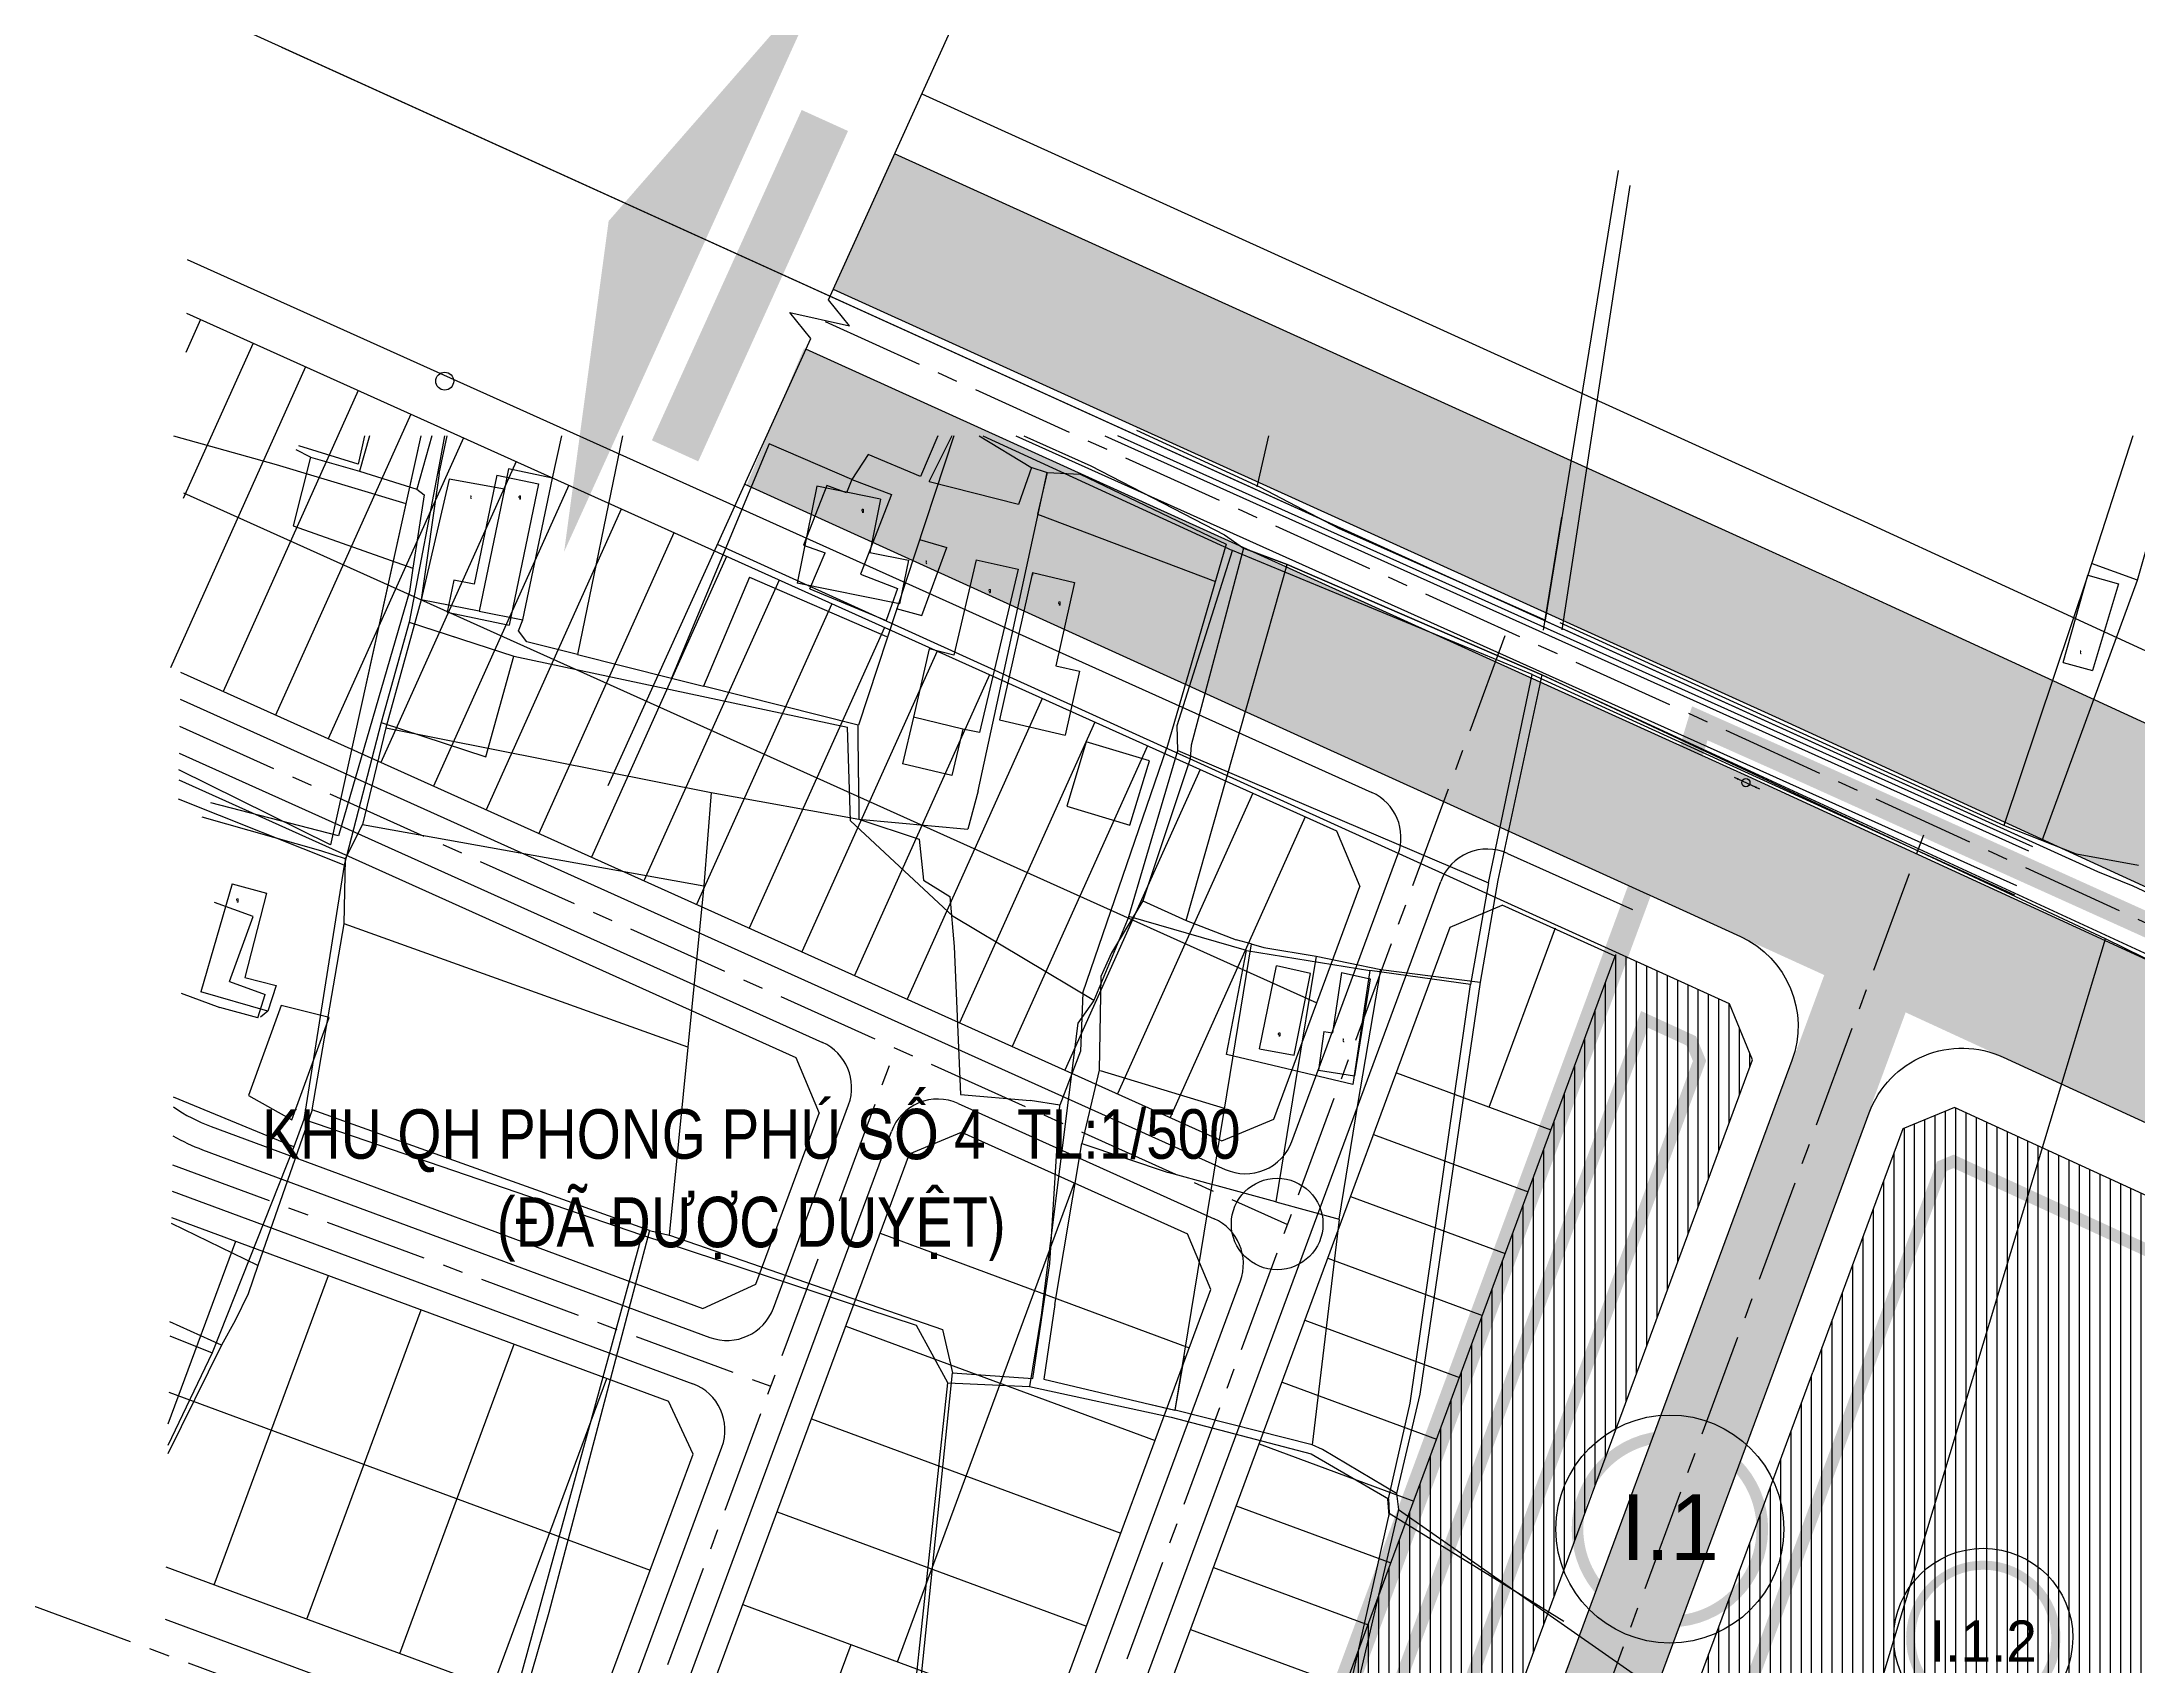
# Model space of a CAD drawing. Extents: x 597626 to 599942, y 1182063 to 1183198.
# Drawn here: x 598142.8 to 598397.1, y 1182749 to 1182946 of the extents above; entities that cross this region are included whole.
import ezdxf
from ezdxf.enums import TextEntityAlignment as Align

# ---------------------------------------------------------------- set-up
doc = ezdxf.new("R2010")
doc.units = 0
doc.header["$MEASUREMENT"] = 0
for name, pattern in [('CENTER', [2, 1.25, -0.25, 0.25, -0.25]), ('DASHED', [19.05, 12.7, -6.35]), ('DUONG', [3, 2, -1])]:
    doc.linetypes.add(name, pattern=pattern)
doc.layers.get('0').update_dxf_attribs({"linetype": 'CONTINUOUS'})
for name, color, linetype in [('1', 7, 'CONTINUOUS'), ('29', 7, 'CONTINUOUS'), ('DTEXT', 7, 'CONTINUOUS'), ('DUONG', 252, 'DASHED'), ('DUONGDUKIEN', 252, 'DUONG'), ('HIENTRANG', 8, 'CONTINUOUS'), ('KYHIEU', 7, 'CONTINUOUS'), ('LEVEL_29', 7, 'CONTINUOUS'), ('NET-02', 2, 'CONTINUOUS'), ('NET-LENGOAI', 5, 'CONTINUOUS'), ('NET-LETRONG', 6, 'CONTINUOUS'), ('NET-PLO', 2, 'CONTINUOUS'), ('NET-TIM', 2, 'CENTER'), ('NETDUT', 7, 'DASHED'), ('RANH-QH', 1, 'CONTINUOUS'), ('S-THAPTANG', 2, 'CONTINUOUS')]:
    doc.layers.add(name, color=color, linetype=linetype)
doc.styles.add('TXT', font='txt.shx')
doc.styles.add('VHEL-C-R', font='VHELVCN.TTF')
doc.styles.add('VNI-FRANKO', font='VFRANKO.TTF', dxfattribs={"height": 2})
pattern_1 = [(90, (0, 0), (-1.25, 2e-16), [])]

# ---------------------------------------------------------------- blocks, each defined once
blk = doc.blocks.new('VTL')
at = {"layer": 'KYHIEU'}
h = blk.add_hatch(color=256, dxfattribs=at)
h.paths.add_polyline_path([(-11.92, 0, 1), (11.92, 0, 1)])
h.paths.add_polyline_path([(10.51, 0, -1.000002), (-10.51, 0, -1.000002)], flags=17)
blk.add_circle((0, 0), 13.83, dxfattribs=at)
blk = doc.blocks.new('VTN')
at = {"layer": 'KYHIEU'}
h = blk.add_hatch(color=256, dxfattribs=at)
edge = h.paths.add_edge_path()
edge.add_ellipse((0, 0), major_axis=(-9.36, 0.14), ratio=1, start_angle=0, end_angle=360)
edge = h.paths.add_edge_path(flags=16)
edge.add_ellipse((0, 0), major_axis=(8.26, 0.03), ratio=1, start_angle=0, end_angle=360)
blk.add_ellipse((0, 0), major_axis=(-10.86, 0.02), ratio=1, dxfattribs=at)

msp = doc.modelspace()

# ---------------------------------------------------------------- hatches: boundary and pattern name
at = {"layer": 'S-THAPTANG', "ltscale": 0.2}
h = msp.add_hatch(dxfattribs=at)
h.set_pattern_fill('ANSI31,_I', color=30, scale=10, angle=45, style=2)
h.set_pattern_definition(pattern_1)
h.paths.add_polyline_path([(598350.342, 1182822.539), (598347.533, 1182829.315), (598339, 1182833.233), (598333.839, 1182835.574), (598311.254, 1182774.503), (598288.415, 1182712.746), (598302.484, 1182707.543), (598308.908, 1182710.498)])
h = msp.add_hatch(dxfattribs=at)
h.set_pattern_fill('ANSI31,_I', color=30, scale=10, angle=45, style=2)
h.set_pattern_definition(pattern_1)
h.paths.add_polyline_path([(598411.448, 1182748.482), (598427.684, 1182792.483), (598420.099, 1182795.993), (598374.849, 1182816.772), (598368.57, 1182814.169), (598357.655, 1182784.652), (598327.666, 1182703.561), (598330.621, 1182697.137), (598385.071, 1182677.001)])

# ---------------------------------------------------------------- linework, layer by layer
at = {"color": 0}
msp.add_lwpolyline([(598211.474, 1182855.828), (598236.058, 1182910.03), (598233.506, 1182913.176), (598240.743, 1182911.587), (598238.191, 1182914.733), (598263.394, 1182970.301)], dxfattribs=at)
at = {"layer": '1', "linetype": 'CONTINUOUS'}
for p, q in [((598325.21, 1182875.87), (598334.07, 1182930.4)), ((598327.22, 1182874.7), (598335.5, 1182928.58)), ((598286.48, 1182885.1), (598279.27, 1182860.4)), ((598288.56, 1182884.62), (598282.22, 1182860.72))]:
    msp.add_line(p, q, dxfattribs=at)
at = {"layer": '29', "linetype": 'CONTINUOUS'}
for points in [[(598261.922, 1182898.211), (598270.03, 1182894.57), (598286.25, 1182886.2), (598288.56, 1182884.62)], [(598288.56, 1182884.62), (598293.88, 1182882.61), (598324.77, 1182869.23), (598451.48, 1182810.78)]]:
    msp.add_lwpolyline(points, dxfattribs=at)
at = {"layer": 'DUONG', "linetype": 'CONTINUOUS', "ltscale": 50, "const_width": 18, "flags": 128}
for points in [[(598242.494, 1182924.22), (598325.913, 1182886.385), (598377.042, 1182863.081), (598484.452, 1182813.598), (598586.262, 1182766.571), (598671.72, 1182728.014), (598742.262, 1182694.609), (598764.622, 1182685.084)], [(598231.752, 1182900.537), (598231.924, 1182900.465), (598315.151, 1182862.717), (598366.211, 1182839.445), (598473.573, 1182789.983), (598575.464, 1182742.919), (598660.809, 1182704.413), (598731.599, 1182670.891), (598754.659, 1182661.067)]]:
    msp.add_lwpolyline(points, dxfattribs=at)
at = {"layer": 'DUONG', "linetype": 'CONTINUOUS', "ltscale": 50}
for points in [[(598238.157, 1182954.776), (598211.532, 1182924.282), (598206.13, 1182884.162)], [(598234.955, 1182937.753), (598240.578, 1182935.203), (598216.781, 1182897.682), (598222.404, 1182895.132)]]:
    msp.add_solid(points, dxfattribs=at)
at = {"layer": 'DUONGDUKIEN', "ltscale": 8, "const_width": 10.83}
msp.add_lwpolyline([(598326.356, 1182249.768), (598286.956, 1182376.067), (598246.732, 1182505.272), (598247.268, 1182514.991), (598366.075, 1182836.251)], dxfattribs=at)
at = {"layer": 'HIENTRANG', "linetype": 'CONTINUOUS'}
for p, q in [((598158.731, 1182898.211), (598171.198, 1182894.741)), ((598188.725, 1182898.211), (598177.785, 1182848.62)), ((598181.918, 1182898.211), (598181.13, 1182894.8)), ((598182.508, 1182898.211), (598181.3, 1182893.93)), ((598188.725, 1182898.211), (598182.109, 1182868.221)), ((598190.071, 1182898.211), (598188.25, 1182891.75)), ((598190.96, 1182893.67), (598191.923, 1182898.211)), ((598191.635, 1182898.211), (598191.072, 1182895.34)), ((598191.635, 1182898.211), (598191.072, 1182895.34)), ((598204.7, 1182893.08), (598205.841, 1182898.211)), ((598213.207, 1182898.211), (598207.77, 1182871.71)), ((598231.02, 1182897.24), (598219.15, 1182868.84)), ((598241.02, 1182892.95), (598231.02, 1182897.24)), ((598253.418, 1182898.211), (598241.83, 1182863.12)), ((598251.473, 1182898.211), (598249.38, 1182893.31)), ((598253.161, 1182898.211), (598250.4, 1182892.65)), ((598256.495, 1182898.211), (598262.77, 1182894.42)), ((598256.946, 1182898.211), (598287.245, 1182884.3)), ((598260.949, 1182898.211), (598382.359, 1182843.692)), ((598271.752, 1182898.211), (598383.827, 1182847.884)), ((598384.325, 1182848.362), (598273.308, 1182898.211)), ((598275.58, 1182898.9), (598290.5, 1182892.06)), ((598291.595, 1182898.211), (598290.19, 1182892.06)), ((598396.469, 1182898.211), (598391, 1182881.32)), ((598397.06, 1182880.74), (598402.055, 1182898.211)), ((598171.198, 1182894.741), (598186.921, 1182890.033)), ((598171.198, 1182894.741), (598186.921, 1182890.033)), ((598175.36, 1182895.66), (598173.24, 1182887.3)), ((598175.36, 1182895.66), (598173.62, 1182896.52)), ((598181.13, 1182894.8), (598173.96, 1182897.02)), ((598175.36, 1182895.66), (598181.3, 1182893.93)), ((598191.072, 1182895.34), (598187.331, 1182875.63)), ((598191.072, 1182895.34), (598187.331, 1182875.63)), ((598243.04, 1182895.98), (598241.02, 1182892.95)), ((598249.38, 1182893.31), (598243.04, 1182895.98)), ((598181.3, 1182893.93), (598188.25, 1182891.75)), ((598190.96, 1182893.67), (598188.79, 1182878.34)), ((598192.2, 1182892.97), (598188.79, 1182878.34)), ((598198.91, 1182891.77), (598192.2, 1182892.97)), ((598197.949, 1182893.45), (598195.203, 1182880.23)), ((598197.949, 1182893.45), (598195.203, 1182880.23)), ((598197.949, 1182893.45), (598203.008, 1182892.4)), ((598197.949, 1182893.45), (598203.008, 1182892.4)), ((598199.38, 1182894.23), (598198.91, 1182891.77)), ((598204.7, 1182893.08), (598199.38, 1182894.23)), ((598203.008, 1182892.4), (598199.448, 1182875.26)), ((598203.008, 1182892.4), (598199.448, 1182875.26)), ((598201.12, 1182875.9), (598204.7, 1182893.08)), ((598236.788, 1182892.13), (598234.397, 1182880.37)), ((598238.01, 1182892.2), (598235.19, 1182884.95)), ((598244.529, 1182890.55), (598236.788, 1182892.13)), ((598240.41, 1182891.32), (598238.01, 1182892.2)), ((598241.03, 1182892.95), (598240.41, 1182891.32)), ((598241.03, 1182892.95), (598245.84, 1182891.1)), ((598261.26, 1182889.88), (598250.41, 1182892.64)), ((598256.37, 1182855.18), (598264.73, 1182893.8)), ((598262.84, 1182894.4), (598261.26, 1182889.88)), ((598262.77, 1182894.42), (598264.73, 1182893.8)), ((598264.73, 1182893.8), (598263.56, 1182888.74)), ((598264.73, 1182893.8), (598268.76, 1182893.58)), ((598268.76, 1182893.58), (598286.48, 1182885.1)), ((598290.5, 1182892.06), (598300.16, 1182886.99)), ((598189.13, 1182891.08), (598187.79, 1182882.18)), ((598188.25, 1182891.75), (598189.13, 1182891.08)), ((598198.91, 1182891.77), (598195.82, 1182876.95)), ((598245.84, 1182891.1), (598242.09, 1182881.46)), ((598244.529, 1182890.55), (598243.214, 1182884.09)), ((598173.24, 1182887.3), (598187.79, 1182882.18)), ((598263.56, 1182888.74), (598285.15, 1182880.55)), ((598300.16, 1182886.99), (598325.21, 1182875.87)), ((598327.153, 1182888.37), (598324.916, 1182874.65)), ((598235.19, 1182884.95), (598237.82, 1182884.02)), ((598249.27, 1182885.66), (598252.58, 1182884.69)), ((598249.55, 1182876.42), (598252.58, 1182884.69)), ((598293.88, 1182882.61), (598288.56, 1182884.62)), ((598187.79, 1182882.18), (598187.37, 1182879.36)), ((598235.95, 1182879.68), (598237.82, 1182884.02)), ((598243.214, 1182884.09), (598247.918, 1182883.13)), ((598247.918, 1182883.13), (598246.842, 1182877.84)), ((598256.14, 1182883.2), (598253.42, 1182871.64)), ((598256.14, 1182883.2), (598261.23, 1182882.04)), ((598261.23, 1182882.04), (598256.52, 1182862.25)), ((598280.505, 1182863.09), (598287.245, 1182884.3)), ((598281.61, 1182839.44), (598293.88, 1182882.61)), ((598323.586, 1182869.29), (598287.245, 1182884.3)), ((598324.77, 1182869.24), (598293.88, 1182882.61)), ((598397.06, 1182880.74), (598391.46, 1182882.73)), ((598187.37, 1182879.36), (598178.77, 1182849.7)), ((598192.755, 1182880.74), (598191.942, 1182876.82)), ((598192.755, 1182880.74), (598191.942, 1182876.82)), ((598195.203, 1182880.23), (598192.755, 1182880.74)), ((598195.203, 1182880.23), (598192.755, 1182880.74)), ((598228.64, 1182881.09), (598223.05, 1182867.86)), ((598228.64, 1182881.09), (598245.26, 1182873.87)), ((598246.842, 1182877.84), (598234.397, 1182880.37)), ((598235.95, 1182879.68), (598245.22, 1182875.83)), ((598242.09, 1182881.46), (598246.6, 1182879.72)), ((598246.6, 1182879.72), (598245.22, 1182875.83)), ((598262.95, 1182881.64), (598258.95, 1182863.77)), ((598262.95, 1182881.64), (598268.04, 1182880.45)), ((598262.95, 1182881.64), (598262.95, 1182881.32)), ((598268.04, 1182880.45), (598265.78, 1182870.34)), ((598391, 1182881.32), (598380.81, 1182850.96)), ((598385.46, 1182849.13), (598397.06, 1182880.74)), ((598388.01, 1182870.72), (598391, 1182881.31)), ((598391, 1182881.31), (598394.74, 1182880.28)), ((598394.74, 1182880.28), (598391.57, 1182869.76)), ((598188.79, 1182878.34), (598184.48, 1182862.83)), ((598195.82, 1182876.95), (598188.79, 1182878.34)), ((598191.942, 1182876.82), (598199.448, 1182875.26)), ((598191.942, 1182876.82), (598199.448, 1182875.26)), ((598195.82, 1182876.95), (598201.12, 1182875.9)), ((598246.43, 1182877.3), (598249.55, 1182876.42)), ((598187.331, 1182875.63), (598183.94, 1182863.44)), ((598187.331, 1182875.63), (598185.754, 1182869.96)), ((598187.331, 1182875.63), (598200.027, 1182871.49)), ((598187.331, 1182875.63), (598193.451, 1182873.634)), ((598200.6, 1182874.56), (598201.12, 1182875.9)), ((598201.62, 1182873.26), (598200.6, 1182874.56)), ((598380.81, 1182850.96), (598326.98, 1182875.53)), ((598207.77, 1182871.71), (598201.62, 1182873.26)), ((598207.77, 1182871.71), (598219.15, 1182868.84)), ((598250.43, 1182872.41), (598248.52, 1182864.09)), ((598253.42, 1182871.64), (598250.43, 1182872.41)), ((598196.636, 1182859.31), (598200.027, 1182871.49)), ((598200.027, 1182871.49), (598240.505, 1182862.91)), ((598265.78, 1182870.34), (598268.67, 1182869.7)), ((598268.67, 1182869.7), (598266.92, 1182861.91)), ((598318.282, 1182844), (598323.586, 1182869.29)), ((598324.77, 1182869.24), (598319.43, 1182844.34)), ((598323.586, 1182869.29), (598382.128, 1182842.553)), ((598393.16, 1182837.23), (598324.77, 1182869.24)), ((598388.01, 1182870.72), (598391.57, 1182869.76)), ((598219.15, 1182868.84), (598223.05, 1182867.86)), ((598241.82, 1182863.12), (598223.05, 1182867.86)), ((598248.52, 1182864.09), (598247.19, 1182858.45)), ((598254.5, 1182862.66), (598248.52, 1182864.09)), ((598183.94, 1182863.44), (598179.423, 1182846.15)), ((598184.48, 1182862.83), (598181.65, 1182851.1)), ((598183.94, 1182863.44), (598196.636, 1182859.31)), ((598184.48, 1182862.83), (598223.99, 1182854.98)), ((598240.872, 1182851.53), (598240.505, 1182862.91)), ((598241.85, 1182856.78), (598241.82, 1182863.12)), ((598254.5, 1182862.66), (598253.17, 1182857.02)), ((598256.52, 1182862.25), (598254.5, 1182862.66)), ((598258.95, 1182863.77), (598266.92, 1182861.91)), ((598280.584, 1182860.07), (598280.505, 1182863.09)), ((598269.486, 1182861.13), (598267.124, 1182853.32)), ((598269.08, 1182830.68), (598279.28, 1182860.4)), ((598277.143, 1182858.82), (598269.486, 1182861.13)), ((598274.665, 1182839.91), (598280.584, 1182860.07)), ((598282.09, 1182859.06), (598276.36, 1182841.84)), ((598280.584, 1182860.07), (598318.282, 1182844)), ((598282.22, 1182860.72), (598282.09, 1182859.06)), ((598177.785, 1182848.62), (598159.387, 1182857.716)), ((598241.85, 1182856.78), (598241.88, 1182851.73)), ((598253.17, 1182857.02), (598247.19, 1182858.45)), ((598274.781, 1182851.01), (598277.143, 1182858.82)), ((598348.084, 1182856.816), (598351.171, 1182855.406)), ((598179.423, 1182846.15), (598159.329, 1182854.149)), ((598223.99, 1182854.98), (598223.07, 1182843.66)), ((598223.99, 1182854.98), (598241.88, 1182851.73)), ((598256.37, 1182855.18), (598255.12, 1182850.5)), ((598176.6, 1182847.91), (598162.22, 1182851.97)), ((598178.77, 1182849.7), (598163.28, 1182853.71)), ((598253.319, 1182839.92), (598240.872, 1182851.53)), ((598241.88, 1182851.73), (598255.12, 1182850.5)), ((598241.88, 1182851.73), (598249.2, 1182849.3)), ((598267.124, 1182853.32), (598274.781, 1182851.01)), ((598179.6, 1182846.93), (598181.65, 1182851.1)), ((598181.65, 1182851.1), (598223.07, 1182843.66)), ((598249.2, 1182849.3), (598249.75, 1182844.32)), ((598389.62, 1182847.5), (598380.81, 1182850.96)), ((598179.6, 1182846.92), (598176.6, 1182847.91)), ((598179.45, 1182839.04), (598179.6, 1182846.93)), ((598397.16, 1182846.13), (598389.62, 1182847.5)), ((598165.84, 1182843.9), (598162.03, 1182830.79)), ((598165.84, 1182843.9), (598170.03, 1182842.75)), ((598179.423, 1182846.15), (598174.56, 1182815.3)), ((598249.75, 1182844.32), (598252.94, 1182842.36)), ((598318.282, 1182844), (598316.125, 1182831.66)), ((598319.43, 1182844.34), (598317.29, 1182831.98)), ((598168.386, 1182839.91), (598163.691, 1182841.63)), ((598170.03, 1182842.75), (598167.39, 1182832.51)), ((598223.07, 1182843.66), (598221.15, 1182824.08)), ((598252.94, 1182842.36), (598253.47, 1182836.28)), ((598276.36, 1182841.84), (598272.56, 1182835.5)), ((598276.36, 1182841.84), (598281.61, 1182839.44)), ((598165.509, 1182832.061), (598168.386, 1182839.91)), ((598175.54, 1182816.48), (598179.45, 1182839.04)), ((598221.15, 1182824.08), (598179.45, 1182839.04)), ((598270.403, 1182829.73), (598253.319, 1182839.92)), ((598274.665, 1182839.91), (598270.403, 1182829.73)), ((598288.909, 1182835.8), (598274.665, 1182839.91)), ((598281.61, 1182839.44), (598287.68, 1182837.1)), ((598253.47, 1182836.28), (598254.23, 1182818.33)), ((598289.48, 1182836.6), (598286.9, 1182820.77)), ((598289.48, 1182836.6), (598287.68, 1182837.1)), ((598289.48, 1182836.6), (598291.03, 1182836.17)), ((598291.03, 1182836.17), (598297.38, 1182835.13)), ((598361.26, 1182731.57), (598393.16, 1182837.23)), ((598409.04, 1182829.4), (598393.16, 1182837.23)), ((598272.56, 1182835.5), (598271.26, 1182832.64)), ((598286.49, 1182823.17), (598288.909, 1182835.8)), ((598288.909, 1182835.8), (598303.891, 1182833.37)), ((598290.5, 1182823.87), (598292.58, 1182833.94)), ((598296.71, 1182833.01), (598292.58, 1182833.94)), ((598297.38, 1182835.13), (598294.83, 1182819.68)), ((598297.38, 1182835.13), (598305.21, 1182833.5)), ((598165.509, 1182832.061), (598169.838, 1182830.48)), ((598167.39, 1182832.51), (598171.2, 1182831.56)), ((598171.2, 1182831.56), (598170.16, 1182828.43)), ((598271.26, 1182832.64), (598271.05, 1182821.27)), ((598294.71, 1182823.1), (598296.71, 1182833.01)), ((598300.45, 1182833.12), (598299.38, 1182825.8)), ((598300.45, 1182833.12), (598303.95, 1182832.38)), ((598303.891, 1182833.37), (598301.823, 1182819.55)), ((598303.95, 1182832.38), (598302.02, 1182820.58)), ((598302.42, 1182817.14), (598305.21, 1182833.5)), ((598316.125, 1182831.66), (598303.891, 1182833.37)), ((598305.21, 1182833.5), (598317.28, 1182831.98)), ((598308.782, 1182780.91), (598316.125, 1182831.66)), ((598317.29, 1182831.98), (598309.94, 1182781.98)), ((598159.655, 1182830.62), (598164.35, 1182828.9)), ((598170.16, 1182828.44), (598162.03, 1182830.79)), ((598168.972, 1182827.63), (598164.35, 1182828.9)), ((598171.79, 1182829.13), (598167.84, 1182818.21)), ((598168.972, 1182827.63), (598169.838, 1182830.48)), ((598177.62, 1182827.68), (598171.79, 1182829.13)), ((598270.403, 1182829.73), (598268.459, 1182826.98)), ((598269.08, 1182830.68), (598268.79, 1182823.6)), ((598170.16, 1182828.43), (598169.28, 1182827.73)), ((598173.1, 1182815.28), (598177.62, 1182827.68)), ((598268.459, 1182826.98), (598264.019, 1182791.56)), ((598298.33, 1182825.98), (598297.68, 1182821.29)), ((598298.33, 1182825.98), (598299.38, 1182825.8)), ((598221.15, 1182824.08), (598218.88, 1182801.27)), ((598268.79, 1182823.6), (598266.27, 1182817.06)), ((598290.5, 1182823.86), (598294.71, 1182823.1)), ((598271.05, 1182821.27), (598268.96, 1182812.4)), ((598271.19, 1182821.24), (598286.23, 1182816.67)), ((598301.823, 1182819.55), (598286.49, 1182823.17)), ((598297.68, 1182821.29), (598302.02, 1182820.58)), ((598254.23, 1182818.33), (598262.68, 1182817.6)), ((598286.9, 1182820.77), (598280.25, 1182780.05)), ((598294.83, 1182819.68), (598292.47, 1182805.31)), ((598173.324, 1182811.97), (598158.741, 1182818.03)), ((598167.84, 1182818.21), (598173.1, 1182815.28)), ((598175.54, 1182816.49), (598168.98, 1182797.6)), ((598216.47, 1182801.86), (598175.54, 1182816.48)), ((598266.27, 1182817.06), (598262.68, 1182817.6)), ((598266.03, 1182813.49), (598266.27, 1182817.06)), ((598300.18, 1182803.2), (598302.42, 1182817.14)), ((598174.56, 1182815.3), (598173.324, 1182811.97)), ((598215.574, 1182801.27), (598174.56, 1182815.3)), ((598265.06, 1182797.83), (598266.03, 1182813.49)), ((598173.324, 1182811.97), (598163.434, 1182787.02)), ((598265.68, 1182792.87), (598268.96, 1182812.39)), ((598268.96, 1182812.4), (598279.42, 1182808.89)), ((598284.72, 1182807.43), (598279.42, 1182808.89)), ((598285.35, 1182807.26), (598284.72, 1182807.43)), ((598292.47, 1182805.31), (598285.35, 1182807.26)), ((598292.47, 1182805.31), (598300.18, 1182803.2)), ((598300.18, 1182803.19), (598296.89, 1182775.85)), ((598168.98, 1182797.6), (598158.491, 1182802.701)), ((598215.574, 1182801.27), (598184.689, 1182688.98)), ((598216.47, 1182801.86), (598204.28, 1182755.5)), ((598248.901, 1182790.33), (598215.574, 1182801.27)), ((598216.47, 1182801.86), (598218.88, 1182801.27)), ((598218.9, 1182801.27), (598252.05, 1182789.85)), ((598168.98, 1182797.6), (598167.78, 1182794.14)), ((598263.02, 1182783.88), (598265.06, 1182797.83)), ((598167.78, 1182794.14), (598166.2, 1182790.94)), ((598265.68, 1182792.87), (598264.33, 1182783.82)), ((598164.56, 1182787.92), (598158.296, 1182790.747)), ((598166.2, 1182790.94), (598164.56, 1182787.92)), ((598252.696, 1182783.37), (598248.901, 1182790.33)), ((598264.019, 1182791.56), (598262.594, 1182782.9)), ((598164.56, 1182787.92), (598158.035, 1182774.76)), ((598158.268, 1182789.069), (598163.434, 1182787.02)), ((598252.05, 1182789.85), (598253.26, 1182784.57)), ((598163.434, 1182787.02), (598158.052, 1182775.777)), ((598280.26, 1182780.05), (598281.4, 1182786.61)), ((598246.622, 1182726.63), (598252.696, 1182783.37)), ((598247.35, 1182727.09), (598253.26, 1182784.57)), ((598252.696, 1182783.37), (598262.594, 1182782.9)), ((598253.26, 1182784.57), (598263.02, 1182783.88)), ((598262.594, 1182782.9), (598279.769, 1182779.2)), ((598264.33, 1182783.82), (598280.25, 1182780.05)), ((598277.35, 1182780.74), (598280.26, 1182780.05)), ((598306.176, 1182769.28), (598308.782, 1182780.91)), ((598309.94, 1182781.98), (598307.13, 1182769.93)), ((598279.769, 1182779.2), (598296.769, 1182774.75)), ((598296.89, 1182775.85), (598280.26, 1182780.05)), ((598298.13, 1182775.26), (598296.89, 1182775.85)), ((598307.13, 1182769.93), (598298.13, 1182775.26)), ((598296.769, 1182774.75), (598306.176, 1182769.28)), ((598306.251, 1182767.56), (598277.666, 1182641.86)), ((598307.38, 1182767.98), (598277.94, 1182642.52)), ((598306.251, 1182767.27), (598306.078, 1182769.28)), ((598306.176, 1182769.28), (598306.251, 1182767.56)), ((598306.251, 1182767.56), (598316.851, 1182761)), ((598307.13, 1182769.93), (598307.38, 1182767.98)), ((598307.38, 1182767.98), (598338.8, 1182746.06)), ((598316.851, 1182761), (598327.451, 1182754.44)), ((598204.28, 1182755.5), (598185.24, 1182690.05))]:
    msp.add_line(p, q, dxfattribs=at)
at = {"layer": 'HIENTRANG', "linetype": 'CONTINUOUS', "flags": 128}
msp.add_lwpolyline([(598160.897, 1182950.347), (598392.19, 1182845.38), (598396.47, 1182843.65), (598441.17, 1182822.8)], dxfattribs=at)
at = {"layer": 'HIENTRANG', "linetype": 'CONTINUOUS'}
msp.add_lwpolyline([(598171.822, 1182945.388), (598392.19, 1182845.38), (598396.47, 1182843.65), (598441.17, 1182822.8)], dxfattribs=at)
for points in [[(598348.14, 1182856.791, 0, 0.25, 0), (598348.572, 1182856.593, 0.25, 0.25, 0)], [(598351.095, 1182855.432, 0, 0.25, 0), (598350.663, 1182855.632, 0.25, 0.25, 0)]]:
    msp.add_lwpolyline(points, format="xyseb", dxfattribs=at)
for centre, radius in [((598191.64, 1182904.86), 1.09), ((598349.521, 1182856.16), 0.5), ((598292.65, 1182802.63), 5.554)]:
    msp.add_circle(centre, radius, dxfattribs=at)
at = {"layer": 'LEVEL_29', "linetype": 'CONTINUOUS', "flags": 128}
for points in [[(598261.922, 1182898.211), (598270.03, 1182894.57), (598286.25, 1182886.2), (598288.56, 1182884.62)], [(598288.56, 1182884.62), (598293.88, 1182882.61), (598324.77, 1182869.23), (598451.48, 1182810.78)]]:
    msp.add_lwpolyline(points, dxfattribs=at)
at = {"layer": 'NET-02'}
for p, q in [((598160.396, 1182919.619), (598304.136, 1182854.98)), ((598160.29, 1182913.088), (598299.857, 1182850.325)), ((598159.58, 1182869.549), (598285.951, 1182812.72)), ((598159.527, 1182866.283), (598286.35, 1182809.251)), ((598159.421, 1182859.753), (598237.478, 1182824.65)), ((598159.367, 1182856.487), (598234.242, 1182822.816)), ((598320.591, 1182847.58), (598335.757, 1182840.76)), ((598266.843, 1182720.724), (598312.502, 1182844.189)), ((598313.653, 1182838.652), (598319.947, 1182841.291)), ((598333.671, 1182835.119), (598319.947, 1182841.291)), ((598234.242, 1182822.816), (598237.068, 1182816.076)), ((598229.401, 1182795.343), (598237.068, 1182816.076)), ((598231.521, 1182792.427), (598240.644, 1182817.097)), ((598253.932, 1182817.251), (598285.014, 1182803.273)), ((598163.3, 1182814.457), (598222.977, 1182792.388)), ((598218.071, 1182738.76), (598245.844, 1182813.86)), ((598248.038, 1182811.143), (598254.332, 1182813.782)), ((598254.332, 1182813.782), (598281.778, 1182801.439)), ((598285.951, 1182812.72), (598292.245, 1182815.359)), ((598162.26, 1182811.643), (598223.812, 1182788.88)), ((598222.619, 1182742.409), (598248.038, 1182811.143)), ((598158.554, 1182806.616), (598221.731, 1182783.253)), ((598158.503, 1182803.437), (598218.814, 1182781.133)), ((598284.604, 1182794.699), (598281.778, 1182801.439)), ((598261.215, 1182722.805), (598288.181, 1182795.72)), ((598222.977, 1182792.388), (598229.401, 1182795.343)), ((598260.136, 1182728.535), (598284.604, 1182794.699)), ((598221.77, 1182774.709), (598218.814, 1182781.133)), ((598212.444, 1182740.841), (598225.277, 1182775.544)), ((598211.364, 1182746.571), (598221.77, 1182774.709)), ((598157.812, 1182761.045), (598204.94, 1182743.616)), ((598157.708, 1182754.686), (598204.735, 1182737.295))]:
    msp.add_line(p, q, dxfattribs=at)
at = {"layer": 'NET-02', "ltscale": 20}
for p, q in [((598299.857, 1182850.325), (598302.683, 1182843.585)), ((598294.439, 1182812.642), (598307.302, 1182847.427)), ((598292.245, 1182815.359), (598302.683, 1182843.585)), ((598271.391, 1182724.373), (598313.653, 1182838.652))]:
    msp.add_line(p, q, dxfattribs=at)
msp.add_arc((598301.675, 1182849.508), 6, 339.70479, 65.78666, dxfattribs=at)
at = {"layer": 'NET-02'}
for centre, radius, start, end in [((598318.13, 1182842.108), 6, 65.78666, 159.70479), ((598235.017, 1182819.178), 6, 339.70479, 65.78666), ((598170.584, 1182834.153), 21, 235.60351, 249.70479), ((598251.472, 1182811.779), 6, 65.78666, 159.70479), ((598170.584, 1182834.153), 24, 240.21937, 249.70479), ((598288.811, 1182814.723), 6, 245.78666, 339.70479), ((598282.553, 1182797.801), 6, 339.70479, 65.78666), ((598225.893, 1182794.508), 6, 249.70479, 339.70479), ((598219.65, 1182777.625), 6, 339.70479, 69.70479)]:
    msp.add_arc(centre, radius, start, end, dxfattribs=at)
at = {"layer": 'NET-LENGOAI', "ltscale": 20}
msp.add_line((598324.312, 1182707.467), (598352.856, 1182784.649), dxfattribs=at)
at = {"layer": 'NET-LENGOAI', "linetype": 'CONTINUOUS', "ltscale": 20, "flags": 128}
msp.add_lwpolyline([(598770.595, 1182692.322), (598745.953, 1182702.819), (598675.497, 1182736.184), (598584.27, 1182777.343), (598501.238, 1182815.748, -0.0000329), (598501.237, 1182815.748), (598441.867, 1182843.218), (598360.59, 1182880.54), (598246.211, 1182932.417)], format="xyb", dxfattribs=at)
at = {"layer": 'NET-LENGOAI', "ltscale": 20, "flags": 128}
for points in [[(598228.037, 1182892.346), (598342.322, 1182840.511), (598348.857, 1182837.51, -0.3920512), (598355.104, 1182822.443), (598313.475, 1182709.875)], [(598352.856, 1182784.649), (598364.494, 1182816.119, -0.4367288), (598380.756, 1182822.862), (598423.448, 1182803.258), (598482.767, 1182775.812), (598554.584, 1182742.595, -0.4077441), (598560.547, 1182726.908), (598543.131, 1182686.955)]]:
    msp.add_lwpolyline(points, format="xyb", dxfattribs=at)
at = {"layer": 'NET-LETRONG', "ltscale": 20}
for p, q in [((598288.415, 1182712.746), (598333.671, 1182835.119)), ((598327.666, 1182703.561), (598357.655, 1182784.652))]:
    msp.add_line(p, q, dxfattribs=at)
at = {"layer": 'NET-LETRONG', "ltscale": 0.05}
msp.add_lwpolyline([(598249.516, 1182939.702), (598363.911, 1182887.818), (598445.216, 1182850.483), (598504.596, 1182823.009), (598587.594, 1182784.62), (598678.854, 1182743.446), (598749.234, 1182710.117), (598777.188, 1182698.209)], dxfattribs=at)
at = {"layer": 'NET-LETRONG', "color": 2, "ltscale": 0.05}
for points in [[(598238.776, 1182916.024), (598353.116, 1182864.164), (598434.332, 1182826.871), (598493.678, 1182799.412, 0.0000329), (598493.681, 1182799.411), (598576.791, 1182760.97), (598667.943, 1182719.845), (598738.571, 1182686.399), (598751.378, 1182680.943), (598759.985, 1182677.276)], [(598756.918, 1182669.887), (598735.29, 1182679.101), (598664.586, 1182712.583), (598573.466, 1182753.694), (598490.323, 1182792.15, -0.0000329), (598490.319, 1182792.152), (598430.983, 1182819.605), (598349.795, 1182856.887), (598235.472, 1182908.738)]]:
    msp.add_lwpolyline(points, format="xyb", dxfattribs=at)
at = {"layer": 'NET-LETRONG', "linetype": 'CONTINUOUS', "ltscale": 20}
msp.add_lwpolyline([(598308.908, 1182710.498), (598350.342, 1182822.539), (598347.533, 1182829.315), (598339, 1182833.233), (598224.733, 1182885.06)], dxfattribs=at)
at = {"layer": 'NET-LETRONG', "ltscale": 20}
msp.add_lwpolyline([(598543.759, 1182699.658), (598555.956, 1182727.638), (598553.416, 1182734.321), (598479.408, 1182768.552), (598420.099, 1182795.993), (598374.849, 1182816.772), (598368.57, 1182814.169), (598357.655, 1182784.652)], dxfattribs=at)
at = {"layer": 'NET-PLO'}
for p, q in [((598161.997, 1182912.32), (598160.213, 1182908.352)), ((598168.381, 1182909.449), (598159.924, 1182890.643)), ((598174.766, 1182906.579), (598158.36, 1182870.098)), ((598181.15, 1182903.708), (598164.744, 1182867.227)), ((598187.534, 1182900.837), (598171.128, 1182864.356)), ((598193.918, 1182897.966), (598177.513, 1182861.485)), ((598200.302, 1182895.095), (598183.897, 1182858.614)), ((598206.686, 1182892.224), (598190.281, 1182855.743)), ((598159.935, 1182891.319), (598297.464, 1182829.472)), ((598213.071, 1182889.353), (598196.665, 1182852.872)), ((598219.455, 1182886.482), (598203.049, 1182850.001)), ((598225.839, 1182883.611), (598209.433, 1182847.13)), ((598232.223, 1182880.74), (598215.818, 1182844.259)), ((598238.607, 1182877.869), (598222.202, 1182841.388)), ((598244.991, 1182874.998), (598228.586, 1182838.517)), ((598251.376, 1182872.127), (598234.97, 1182835.646)), ((598257.76, 1182869.256), (598241.354, 1182832.775)), ((598264.144, 1182866.385), (598247.739, 1182829.904)), ((598270.528, 1182863.514), (598254.123, 1182827.033)), ((598276.912, 1182860.643), (598260.507, 1182824.162)), ((598283.296, 1182857.772), (598266.891, 1182821.291)), ((598289.681, 1182854.901), (598273.275, 1182818.421)), ((598296.065, 1182852.031), (598279.659, 1182815.55)), ((598318.372, 1182816.816), (598326.405, 1182838.537)), ((598307.117, 1182820.978), (598325.875, 1182814.041)), ((598304.342, 1182813.475), (598323.101, 1182806.538)), ((598246.58, 1182749.541), (598268.055, 1182807.61)), ((598301.567, 1182805.971), (598320.326, 1182799.034)), ((598158.094, 1182778.393), (598166.291, 1182800.557)), ((598244.471, 1182801.498), (598281.988, 1182787.624)), ((598298.793, 1182798.468), (598317.551, 1182791.531)), ((598163.672, 1182758.878), (598177.546, 1182796.395)), ((598174.927, 1182754.716), (598188.801, 1182792.232)), ((598296.018, 1182790.965), (598314.776, 1182784.028)), ((598186.182, 1182750.553), (598200.056, 1182788.07)), ((598240.309, 1182790.243), (598277.826, 1182776.369)), ((598197.437, 1182746.391), (598211.311, 1182783.908)), ((598293.243, 1182783.461), (598312.001, 1182776.524)), ((598158.157, 1182782.241), (598216.567, 1182760.64)), ((598236.147, 1182778.988), (598273.663, 1182765.114)), ((598290.468, 1182775.958), (598309.226, 1182769.021)), ((598231.984, 1182767.733), (598269.501, 1182753.859)), ((598287.693, 1182768.455), (598306.451, 1182761.518)), ((598284.918, 1182760.951), (598303.677, 1182754.014)), ((598227.822, 1182756.478), (598265.339, 1182742.604)), ((598282.143, 1182753.448), (598300.902, 1182746.511)), ((598234.016, 1182732.864), (598240.953, 1182751.622))]:
    msp.add_line(p, q, dxfattribs=at)
at = {"layer": 'NET-TIM', "ltscale": 10}
for p, q in [((598260.56, 1182712.385), (598320.332, 1182874.011)), ((598159.474, 1182863.018), (598293.91, 1182802.563)), ((598247.101, 1182514.542), (598371.516, 1182850.963)), ((598211.789, 1182730.421), (598246.373, 1182823.94)), ((598158.606, 1182809.796), (598231.213, 1182782.945)), ((598141.742, 1182756.326), (598284.946, 1182703.367))]:
    msp.add_line(p, q, dxfattribs=at)
at = {"layer": 'NET-TIM', "ltscale": 10, "flags": 128}
msp.add_lwpolyline([(598758.329, 1182673.634), (598736.931, 1182682.75), (598666.265, 1182716.214), (598575.128, 1182757.332), (598492.002, 1182795.78, -0.0000329), (598491.999, 1182795.782), (598432.657, 1182823.238), (598351.456, 1182860.525), (598237.124, 1182912.381)], format="xyb", dxfattribs=at)
at = {"layer": 'NETDUT', "linetype": 'DASHED', "ltscale": 0.6, "const_width": 1.5, "flags": 128}
for points in [[(598343.899, 1182822.414), (598342.891, 1182824.844), (598337.229, 1182827.444), (598316.881, 1182772.422), (598296.124, 1182716.292), (598302.234, 1182714.032), (598304.142, 1182714.91)], [(598420.138, 1182789.364), (598417.587, 1182790.544), (598374.726, 1182810.226), (598373.289, 1182809.63), (598363.282, 1182782.571), (598334.155, 1182703.811), (598335.033, 1182701.903), (598381.521, 1182684.711)]]:
    msp.add_lwpolyline(points, close=True, dxfattribs=at)
at = {"layer": 'RANH-QH', "color": 10, "linetype": 'DASHED', "ltscale": 1.5, "const_width": 3, "flags": 128}
msp.add_lwpolyline([(598343.024, 1182860.412), (598311.254, 1182774.503), (598285.257, 1182704.208), (598265.457, 1182650.665), (598237.823, 1182575.942), (598213.649, 1182510.576), (598296.681, 1182244.683), (598298.855, 1182238.045), (598310.673, 1182242.052), (598317.976, 1182244.529), (598324.738, 1182246.81), (598331.607, 1182248.848), (598345.094, 1182252.849), (598354.312, 1182255.584), (598364.139, 1182258.5), (598426.168, 1182277.048), (598503.771, 1182301.152), (598533.038, 1182310.243), (598547.47, 1182314.725), (598570.968, 1182322.024), (598574.281, 1182323.539), (598572.659, 1182333.309), (598670.253, 1182363.999), (598701.054, 1182373.363), (598710.496, 1182376.383), (598735.884, 1182396.383), (598738.068, 1182399.82), (598754.362, 1182449.51), (598752.246, 1182453.033), (598695.634, 1182455.133), (598693.457, 1182457.859), (598690.788, 1182516.725), (598694.851, 1182613.177), (598697.904, 1182685.659), (598702.1, 1182699.345), (598674.162, 1182712.309), (598634.46, 1182730.6), (598582.736, 1182754.436), (598526.393, 1182780.091), (598489.545, 1182797.669), (598354.317, 1182858.729), (598343.924, 1182863.362), (598343.024, 1182860.412)], dxfattribs=at)

# ---------------------------------------------------------------- block references
at = {"layer": 'KYHIEU', "linetype": 'BYBLOCK'}
for name, p in [('VTL', (598340.305, 1182765.63, -2.452)), ('VTN', (598378.329, 1182752.435, -2.452))]:
    msp.add_blockref(name, p, dxfattribs=at)

# ---------------------------------------------------------------- texts
at = {"layer": 'DTEXT', "style": 'VHEL-C-R'}
for s, p in [('KHU QH PHONG PHUÙ SOÁ 4  TL:1/500', (598228.853, 1182810.544)), ('(ÑAÕ ÑÖÔÏC DUYEÄT)', (598228.853, 1182799.869))]:
    msp.add_text(s, height=6, dxfattribs=at).set_placement(p, align=Align.CENTER)
at = {"layer": 'HIENTRANG', "linetype": 'CONTINUOUS', "style": 'TXT'}
for s, p in [('t', (598194.84, 1182890.81)), ('g', (598200.76, 1182890.81)), ('g', (598242.37, 1182889.19)), ('t', (598250.09, 1182882.91)), ('g', (598257.78, 1182879.47)), ('g', (598266.24, 1182877.96)), ('t', (598390.15, 1182872)), ('g', (598166.5, 1182841.95)), ('g', (598292.9, 1182825.67)), ('t', (598300.69, 1182824.94))]:
    msp.add_text(s, height=0.4, dxfattribs=at).set_placement(p, align=Align.MIDDLE)
at = {"layer": 'KYHIEU', "style": 'VNI-FRANKO'}
msp.add_text('I.1', height=8, rotation=360, dxfattribs=at).set_placement((598340.305, 1182761.854), align=Align.CENTER)
at = {"layer": 'KYHIEU', "color": 7, "style": 'VNI-FRANKO'}
msp.add_text('I.1.2', height=5, rotation=360, dxfattribs=at).set_placement((598378.329, 1182749.537), align=Align.CENTER)

doc.saveas('drawing.dxf')
